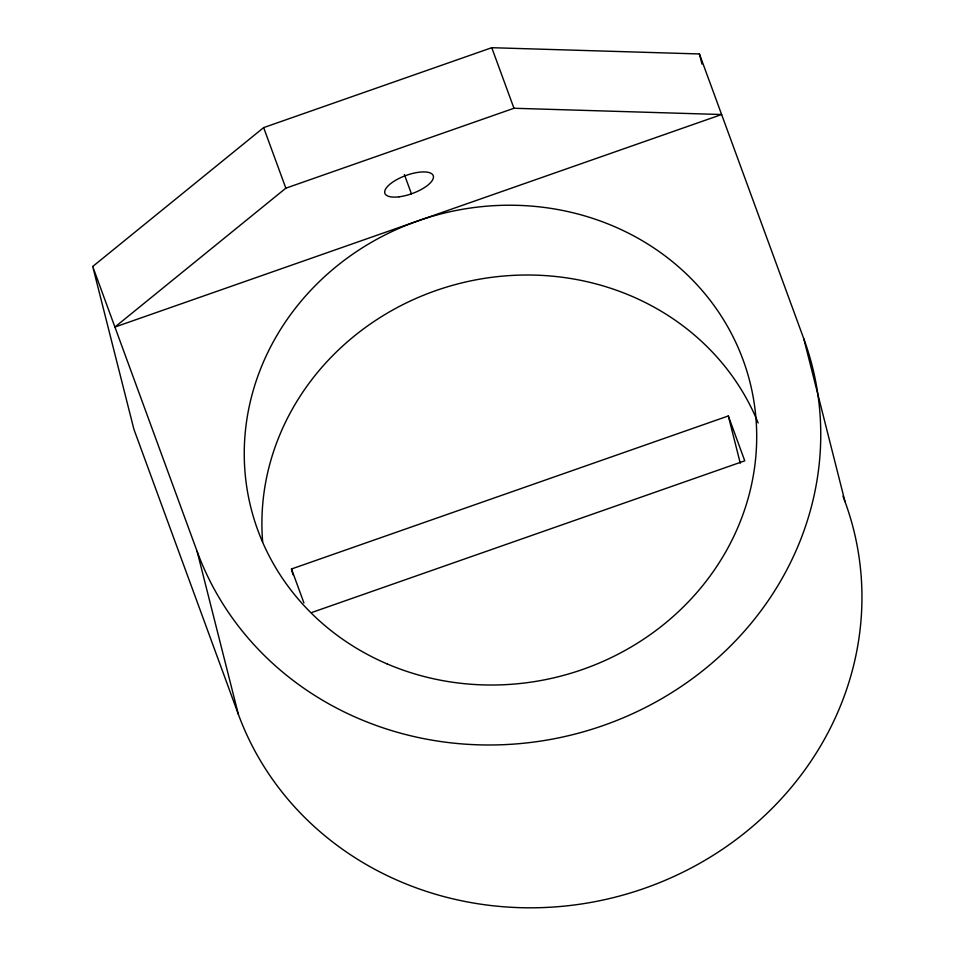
<?xml version="1.0" encoding="UTF-8"?>
<svg xmlns="http://www.w3.org/2000/svg" width="954" height="954" viewBox="0 0 954 954"><rect width="100%" height="100%" fill="white"/><g stroke="black" fill="none" stroke-linecap="round" stroke-linejoin="round"><path stroke-width="1.43" d="M92.717 266.488L263.65 127.609L491.775 47.7L699.425 53.961L803.828 338.861L845.017 501.673A321.629 298.423 -14.2 0 1 644.427 888.353A321.629 298.423 -14.2 0 1 238.321 714.2L133.918 429.312L92.717 266.488L197.12 551.388L238.321 714.2M285.842 188.177L114.909 327.055L721.618 114.528L513.967 108.267L285.842 188.177L263.65 127.609M292.938 574.702L291.495 568.978L728.319 415.956L744.764 460.83L312.149 612.373M842.978 496.104L845.017 501.673M491.775 47.7L513.967 108.267M404.377 174.546L411.436 193.817M291.495 568.978L303.944 602.964M699.425 53.961L701.977 64.049M728.319 415.956L740.268 463.191M262.66 541.896A257.306 238.738 -14.2 0 1 462.881 282.646A257.306 238.738 -14.2 0 1 758.156 422.992M803.828 338.861A321.629 298.423 -14.2 0 1 603.226 725.529A321.629 298.423 -14.2 0 1 197.12 551.388M386.99 663.853A257.306 238.738 -14.2 0 0 756.164 421.072A257.306 238.738 -14.2 0 0 358.263 250.437A257.306 238.738 -14.2 0 0 386.99 663.853M398.987 196.822A25.734 9.552 -20.1 0 0 433.354 176.013A25.734 9.552 -20.1 0 0 394.908 180.7A25.734 9.552 -20.1 0 0 398.987 196.822"/></g></svg>
